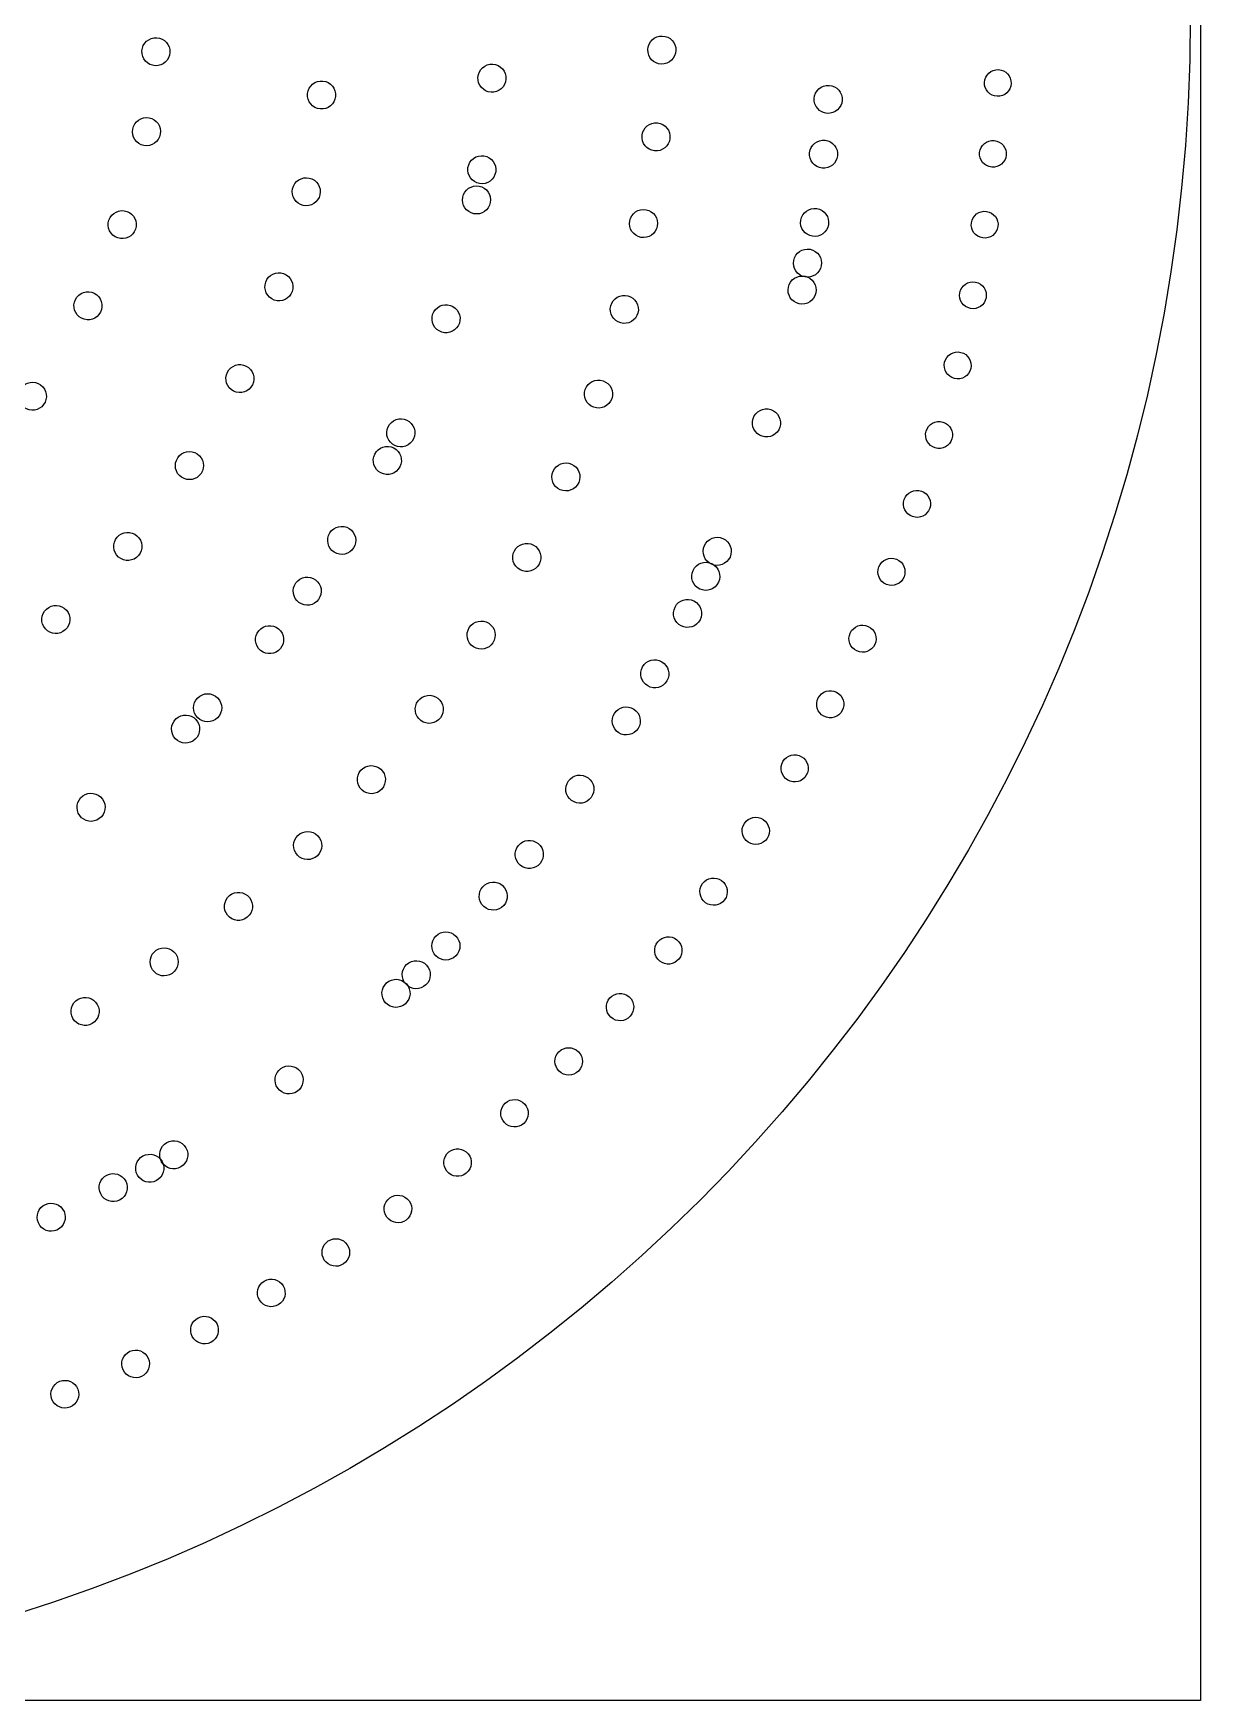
# Model space of a CAD drawing. Header units: millimetres. Extents: x 0 to 600, y 0 to 600.
# Drawn here: x 391.9 to 599.7, y 0 to 296.9 of the extents above; entities that cross this region are included whole.
import ezdxf

# ---------------------------------------------------------------- set-up
doc = ezdxf.new("R2010")
doc.units = ezdxf.units.MM
doc.layers.get('0').update_dxf_attribs({"linetype": 'CONTINUOUS'})

msp = doc.modelspace()

# ---------------------------------------------------------------- linework, layer by layer
at = {"color": 254}
for p, q in [((599.719, 599.719), (599.719, 0)), ((599.719, 0), (0, 0))]:
    msp.add_line(p, q, dxfattribs=at)
at = {"color": 5}
for p, q in [((413.83, 296.15), (413.83, 296.15)), ((503.848, 296.446), (503.848, 296.446)), ((473.675, 291.43), (473.675, 291.43)), ((443.428, 288.432), (443.428, 288.432)), ((563.704, 290.463), (563.704, 290.463)), ((533.555, 287.663), (533.555, 287.663)), ((412.461, 281.877), (412.461, 281.877)), ((503.001, 280.97), (503.001, 280.97)), ((532.839, 277.887), (532.839, 277.887)), ((562.952, 277.837), (562.952, 277.837)), ((472.108, 275.11), (472.108, 275.11)), ((440.993, 271.152), (440.993, 271.152)), ((471.248, 269.712), (471.248, 269.712)), ((408.503, 265.225), (408.503, 265.225)), ((500.966, 265.515), (500.966, 265.515)), ((531.372, 265.726), (531.372, 265.726)), ((561.59, 265.219), (561.59, 265.219)), ((530.186, 258.47), (530.186, 258.47)), ((436.436, 254.145), (436.436, 254.145)), ((529.269, 253.654), (529.269, 253.654)), ((559.615, 252.634), (559.615, 252.634)), ((402.721, 250.644), (402.721, 250.644)), ((497.734, 250.176), (497.734, 250.176)), ((466.118, 248.468), (466.118, 248.468)), ((466.118, 248.468), (466.118, 248.468)), ((429.768, 237.677), (429.768, 237.677)), ((557.022, 240.115), (557.022, 240.115)), ((493.307, 235.045), (493.307, 235.045)), ((393.164, 234.312), (393.164, 234.312)), ((523.18, 229.93), (523.18, 229.93)), ((523.18, 229.93), (523.18, 229.93)), ((523.18, 229.93), (523.18, 229.93)), ((458.364, 228.039), (458.364, 228.039)), ((553.815, 227.693), (553.815, 227.693)), ((456.032, 223.093), (456.032, 223.093)), ((421.037, 222.021), (421.037, 222.021)), ((487.691, 220.222), (487.691, 220.222)), ((549.998, 215.398), (549.998, 215.398)), ((448.112, 208.738), (448.112, 208.738)), ((410.319, 207.444), (410.319, 207.444)), ((480.896, 205.796), (480.896, 205.796)), ((514.646, 206.968), (514.646, 206.968)), ((512.657, 202.49), (512.657, 202.49)), ((545.564, 203.261), (545.564, 203.261)), ((442.101, 199.609), (442.101, 199.609)), ((397.739, 194.211), (397.739, 194.211)), ((509.492, 195.855), (509.492, 195.855)), ((435.525, 190.874), (435.525, 190.874)), ((472.948, 191.866), (472.948, 191.866)), ((540.526, 191.312), (540.526, 191.312)), ((503.76, 185.025), (503.76, 185.025)), ((424.667, 178.594), (424.667, 178.594)), ((463.878, 178.53), (463.878, 178.53)), ((534.882, 179.582), (534.882, 179.582)), ((498.775, 176.59), (498.775, 176.59)), ((420.793, 174.731), (420.793, 174.731)), ((528.645, 168.106), (528.645, 168.106)), ((453.718, 165.88), (453.718, 165.88)), ((490.64, 164.342), (490.64, 164.342)), ((490.64, 164.342), (490.64, 164.342)), ((404.16, 160.564), (404.16, 160.564)), ((404.16, 160.564), (404.16, 160.564)), ((521.822, 156.912), (521.822, 156.912)), ((442.517, 154.012), (442.517, 154.012)), ((481.753, 152.629), (481.753, 152.629)), ((514.424, 146.029), (514.424, 146.029)), ((430.329, 143.015), (430.329, 143.015)), ((475.432, 145.143), (475.432, 145.143)), ((467.092, 136.165), (467.092, 136.165)), ((506.465, 135.491), (506.465, 135.491)), ((417.216, 132.979), (417.216, 132.979)), ((461.867, 130.993), (461.867, 130.993)), ((458.297, 127.638), (458.297, 127.638)), ((497.953, 125.331), (497.953, 125.331)), ((403.253, 123.983), (403.253, 123.983)), ((488.911, 115.573), (488.911, 115.573)), ((439.427, 112.021), (439.427, 112.021)), ((439.427, 112.021), (439.427, 112.021)), ((439.427, 112.021), (439.427, 112.021)), ((479.351, 106.25), (479.351, 106.25)), ((419.026, 98.461), (419.026, 98.461)), ((414.782, 96.0078), (414.782, 96.0078)), ((469.293, 97.3875), (469.293, 97.3875)), ((408.323, 92.5022), (408.323, 92.5022)), ((397.323, 87.1086), (397.323, 87.1086)), ((458.759, 89.0199), (458.759, 89.0199)), ((447.77, 81.1706), (447.77, 81.1706)), ((436.351, 73.8685), (436.351, 73.8685)), ((424.526, 67.1368), (424.526, 67.1368)), ((412.323, 60.9988), (412.323, 60.9988)), ((399.771, 55.4852), (399.771, 55.4852))]:
    msp.add_line(p, q, dxfattribs=at)
for points in [[(597.863, 299.863), (597.863, 135.281), (464.443, 1.8631), (299.863, 1.8631)], [(411.194, 293.789), (411.272, 295.166), (412.45, 296.224), (413.83, 296.15)], [(413.83, 296.15), (415.205, 296.073), (416.264, 294.895), (416.19, 293.518)], [(503.703, 291.447), (502.324, 291.49), (501.237, 292.64), (501.276, 294.019)], [(501.276, 294.019), (501.315, 295.402), (502.468, 296.489), (503.848, 296.446)], [(503.848, 296.446), (505.227, 296.408), (506.314, 295.257), (506.275, 293.875)], [(413.554, 291.155), (412.179, 291.232), (411.12, 292.41), (411.194, 293.789)], [(416.19, 293.518), (416.112, 292.138), (414.934, 291.08), (413.554, 291.155)], [(471.022, 289.09), (471.11, 290.47), (472.295, 291.519), (473.675, 291.43)], [(473.675, 291.43), (475.054, 291.345), (476.098, 290.155), (476.014, 288.776)], [(506.275, 293.875), (506.233, 292.495), (505.083, 291.408), (503.703, 291.447)], [(440.697, 286.184), (440.831, 287.559), (442.055, 288.565), (443.428, 288.432)], [(443.428, 288.432), (444.803, 288.297), (445.809, 287.077), (445.675, 285.7)], [(473.361, 286.442), (471.981, 286.526), (470.937, 287.715), (471.022, 289.09)], [(476.014, 288.776), (475.925, 287.401), (474.74, 286.354), (473.361, 286.442)], [(563.492, 285.712), (562.18, 285.771), (561.164, 286.883), (561.224, 288.195)], [(561.224, 288.195), (561.28, 289.506), (562.391, 290.523), (563.704, 290.463)], [(563.704, 290.463), (565.016, 290.406), (566.032, 289.296), (565.975, 287.982)], [(442.944, 283.453), (441.572, 283.588), (440.567, 284.812), (440.697, 286.184)], [(445.675, 285.7), (445.541, 284.328), (444.32, 283.323), (442.944, 283.453)], [(533.241, 282.674), (531.865, 282.758), (530.818, 283.948), (530.906, 285.327)], [(530.906, 285.327), (530.991, 286.702), (532.179, 287.751), (533.555, 287.663)], [(533.555, 287.663), (534.935, 287.577), (535.982, 286.388), (535.894, 285.013)], [(565.975, 287.982), (565.916, 286.67), (564.804, 285.655), (563.492, 285.712)], [(409.554, 279.866), (409.801, 281.225), (411.103, 282.123), (412.461, 281.877)], [(535.894, 285.013), (535.809, 283.633), (534.621, 282.586), (533.241, 282.674)], [(411.565, 276.958), (410.206, 277.206), (409.307, 278.507), (409.554, 279.866)], [(412.461, 281.877), (413.819, 281.63), (414.718, 280.327), (414.472, 278.97)], [(500.253, 278.744), (500.398, 280.119), (501.625, 281.114), (503.001, 280.97)], [(503.001, 280.97), (504.373, 280.825), (505.368, 279.594), (505.224, 278.222)], [(414.472, 278.97), (414.225, 277.611), (412.923, 276.711), (411.565, 276.958)], [(502.475, 275.996), (501.103, 276.141), (500.108, 277.372), (500.253, 278.744)], [(505.224, 278.222), (505.079, 276.849), (503.848, 275.851), (502.475, 275.996)], [(530.094, 275.664), (530.236, 277.037), (531.467, 278.032), (532.839, 277.887)], [(532.839, 277.887), (534.215, 277.742), (535.21, 276.514), (535.065, 275.139)], [(560.359, 275.685), (560.483, 276.998), (561.643, 277.961), (562.952, 277.837)], [(562.952, 277.837), (564.261, 277.717), (565.224, 276.557), (565.104, 275.244)], [(469.251, 273.032), (469.466, 274.398), (470.747, 275.325), (472.108, 275.11)], [(472.108, 275.11), (473.474, 274.895), (474.405, 273.615), (474.19, 272.249)], [(532.317, 272.916), (530.945, 273.061), (529.95, 274.289), (530.094, 275.664)], [(535.065, 275.139), (534.92, 273.766), (533.693, 272.772), (532.317, 272.916)], [(562.511, 273.093), (561.202, 273.215), (560.239, 274.377), (560.359, 275.685)], [(565.104, 275.244), (564.981, 273.936), (563.82, 272.973), (562.511, 273.093)], [(438.012, 269.251), (438.309, 270.599), (439.646, 271.452), (440.993, 271.152)], [(440.993, 271.152), (442.341, 270.852), (443.191, 269.518), (442.891, 268.172)], [(471.329, 270.171), (469.964, 270.386), (469.032, 271.666), (469.251, 273.032)], [(474.19, 272.249), (473.971, 270.888), (472.69, 269.956), (471.329, 270.171)], [(439.91, 266.27), (438.563, 266.569), (437.713, 267.903), (438.012, 269.251)], [(442.891, 268.172), (442.595, 266.824), (441.258, 265.974), (439.91, 266.27)], [(470.309, 264.802), (468.955, 265.06), (468.066, 266.368), (468.323, 267.727)], [(468.323, 267.727), (468.581, 269.081), (469.893, 269.97), (471.248, 269.712)], [(471.248, 269.712), (472.602, 269.455), (473.495, 268.143), (473.234, 266.788)], [(405.324, 263.674), (405.772, 264.979), (407.194, 265.673), (408.503, 265.225)], [(408.503, 265.225), (409.808, 264.778), (410.503, 263.356), (410.055, 262.05)], [(473.234, 266.788), (472.976, 265.434), (471.667, 264.541), (470.309, 264.802)], [(498.055, 263.507), (498.302, 264.866), (499.607, 265.766), (500.966, 265.515)], [(500.966, 265.515), (502.324, 265.268), (503.223, 263.962), (502.973, 262.605)], [(528.511, 263.645), (528.726, 265.011), (530.006, 265.942), (531.372, 265.726)], [(531.372, 265.726), (532.733, 265.508), (533.665, 264.226), (533.449, 262.865)], [(558.892, 263.19), (559.075, 264.495), (560.285, 265.402), (561.59, 265.219)], [(561.59, 265.219), (562.896, 265.031), (563.802, 263.826), (563.619, 262.519)], [(406.88, 260.499), (405.571, 260.947), (404.876, 262.368), (405.324, 263.674)], [(410.055, 262.05), (409.607, 260.745), (408.185, 260.049), (406.88, 260.499)], [(500.063, 260.597), (498.704, 260.847), (497.805, 262.15), (498.055, 263.507)], [(502.973, 262.605), (502.722, 261.246), (501.421, 260.346), (500.063, 260.597)], [(530.588, 260.787), (529.227, 261.003), (528.295, 262.283), (528.511, 263.645)], [(533.449, 262.865), (533.234, 261.501), (531.954, 260.569), (530.588, 260.787)], [(560.92, 260.49), (559.615, 260.678), (558.708, 261.885), (558.892, 263.19)], [(563.619, 262.519), (563.432, 261.214), (562.225, 260.307), (560.92, 260.49)], [(527.262, 256.483), (527.519, 257.838), (528.828, 258.727), (530.186, 258.47)], [(530.186, 258.47), (531.541, 258.213), (532.43, 256.903), (532.172, 255.545)], [(529.248, 253.559), (527.893, 253.817), (527.001, 255.126), (527.262, 256.483)], [(532.172, 255.545), (531.915, 254.19), (530.602, 253.299), (529.248, 253.559)], [(434.767, 249.432), (433.465, 249.893), (432.784, 251.322), (433.243, 252.625)], [(433.243, 252.625), (433.705, 253.926), (435.134, 254.606), (436.436, 254.145)], [(436.436, 254.145), (437.737, 253.686), (438.418, 252.257), (437.956, 250.956)], [(526.302, 251.728), (526.588, 253.08), (527.918, 253.944), (529.269, 253.654)], [(529.269, 253.654), (530.617, 253.369), (531.481, 252.042), (531.192, 250.691)], [(556.817, 250.733), (557.064, 252.032), (558.317, 252.881), (559.615, 252.634)], [(559.615, 252.634), (560.91, 252.385), (561.76, 251.132), (561.513, 249.837)], [(400.463, 246.182), (399.232, 246.804), (398.738, 248.31), (399.362, 249.541)], [(399.362, 249.541), (399.983, 250.773), (401.489, 251.266), (402.721, 250.644)], [(402.721, 250.644), (403.952, 250.02), (404.446, 248.518), (403.821, 247.283)], [(437.956, 250.956), (437.497, 249.654), (436.069, 248.973), (434.767, 249.432)], [(494.679, 248.398), (495.032, 249.731), (496.401, 250.529), (497.734, 250.176)], [(497.734, 250.176), (499.068, 249.823), (499.865, 248.455), (499.512, 247.121)], [(528.228, 248.765), (526.877, 249.05), (526.016, 250.38), (526.302, 251.728)], [(531.192, 250.691), (530.906, 249.339), (529.579, 248.48), (528.228, 248.765)], [(558.715, 247.935), (557.417, 248.186), (556.567, 249.439), (556.817, 250.733)], [(561.513, 249.837), (561.266, 248.539), (560.014, 247.688), (558.715, 247.935)], [(403.821, 247.283), (403.2, 246.052), (401.694, 245.558), (400.463, 246.182)], [(464.573, 243.713), (463.261, 244.14), (462.541, 245.551), (462.968, 246.863)], [(464.573, 243.713), (463.261, 244.14), (462.541, 245.551), (462.968, 246.863)], [(462.968, 246.863), (463.395, 248.179), (464.806, 248.896), (466.118, 248.468)], [(462.968, 246.863), (463.395, 248.179), (464.806, 248.896), (466.118, 248.468)], [(466.118, 248.468), (467.431, 248.041), (468.15, 246.634), (467.723, 245.318)], [(466.118, 248.468), (467.431, 248.041), (468.15, 246.634), (467.723, 245.318)], [(496.457, 245.343), (495.124, 245.696), (494.326, 247.064), (494.679, 248.398)], [(499.512, 247.121), (499.159, 245.787), (497.791, 244.99), (496.457, 245.343)], [(467.723, 245.318), (467.297, 244.007), (465.885, 243.286), (464.573, 243.713)], [(467.723, 245.318), (467.297, 244.007), (465.885, 243.286), (464.573, 243.713)], [(426.413, 236.562), (427.03, 237.797), (428.533, 238.297), (429.768, 237.677)], [(429.768, 237.677), (431.003, 237.06), (431.504, 235.56), (430.886, 234.326)], [(555.897, 235.461), (554.613, 235.771), (553.822, 237.067), (554.133, 238.351)], [(554.133, 238.351), (554.443, 239.635), (555.738, 240.425), (557.022, 240.115)], [(557.022, 240.115), (558.31, 239.805), (559.1, 238.51), (558.786, 237.225)], [(389.668, 233.779), (390.486, 234.889), (392.053, 235.131), (393.164, 234.312)], [(427.531, 233.207), (426.297, 233.824), (425.796, 235.327), (426.413, 236.562)], [(490.125, 233.511), (490.576, 234.812), (492.005, 235.5), (493.307, 235.045)], [(493.307, 235.045), (494.612, 234.59), (495.3, 233.165), (494.845, 231.863)], [(558.786, 237.225), (558.475, 235.938), (557.181, 235.147), (555.897, 235.461)], [(393.164, 234.312), (394.275, 233.493), (394.515, 231.931), (393.696, 230.816)], [(430.886, 234.326), (430.265, 233.091), (428.766, 232.59), (427.531, 233.207)], [(491.659, 230.325), (490.358, 230.78), (489.67, 232.205), (490.125, 233.511)], [(494.845, 231.863), (494.39, 230.558), (492.965, 229.871), (491.659, 230.325)], [(393.696, 230.816), (392.878, 229.704), (391.312, 229.468), (390.2, 230.283)], [(520.03, 228.324), (520.457, 229.638), (521.868, 230.357), (523.18, 229.93)], [(520.03, 228.324), (520.457, 229.638), (521.868, 230.357), (523.18, 229.93)], [(520.03, 228.324), (520.457, 229.638), (521.868, 230.357), (523.18, 229.93)], [(523.18, 229.93), (524.492, 229.503), (525.212, 228.092), (524.785, 226.78)], [(523.18, 229.93), (524.492, 229.503), (525.212, 228.092), (524.785, 226.78)], [(523.18, 229.93), (524.492, 229.503), (525.212, 228.092), (524.785, 226.78)], [(456.237, 223.512), (454.988, 224.102), (454.452, 225.59), (455.037, 226.84)], [(455.037, 226.84), (455.627, 228.089), (457.115, 228.625), (458.364, 228.039)], [(458.364, 228.039), (459.613, 227.449), (460.149, 225.961), (459.564, 224.712)], [(521.635, 225.174), (520.323, 225.601), (519.603, 227.008), (520.03, 228.324)], [(521.635, 225.174), (520.323, 225.601), (519.603, 227.008), (520.03, 228.324)], [(521.635, 225.174), (520.323, 225.601), (519.603, 227.008), (520.03, 228.324)], [(524.785, 226.78), (524.358, 225.463), (522.947, 224.747), (521.635, 225.174)], [(524.785, 226.78), (524.358, 225.463), (522.947, 224.747), (521.635, 225.174)], [(524.785, 226.78), (524.358, 225.463), (522.947, 224.747), (521.635, 225.174)], [(552.464, 223.089), (551.191, 223.464), (550.464, 224.797), (550.838, 226.067)], [(550.838, 226.067), (551.212, 227.341), (552.545, 228.067), (553.815, 227.693)], [(553.815, 227.693), (555.089, 227.32), (555.816, 225.986), (555.442, 224.715)], [(417.569, 221.33), (418.334, 222.479), (419.887, 222.786), (421.037, 222.021)], [(452.67, 222.003), (453.295, 223.231), (454.801, 223.722), (456.032, 223.093)], [(456.032, 223.093), (457.26, 222.469), (457.75, 220.963), (457.122, 219.731)], [(459.564, 224.712), (458.974, 223.46), (457.486, 222.924), (456.237, 223.512)], [(555.442, 224.715), (555.068, 223.442), (553.734, 222.716), (552.464, 223.089)], [(418.26, 217.861), (417.11, 218.627), (416.803, 220.179), (417.569, 221.33)], [(421.037, 222.021), (422.183, 221.255), (422.494, 219.703), (421.728, 218.553)], [(453.76, 218.638), (452.533, 219.265), (452.042, 220.772), (452.67, 222.003)], [(457.122, 219.731), (456.498, 218.5), (454.992, 218.012), (453.76, 218.638)], [(484.396, 218.935), (484.95, 220.201), (486.424, 220.775), (487.691, 220.222)], [(487.691, 220.222), (488.954, 219.668), (489.529, 218.193), (488.975, 216.927)], [(421.728, 218.553), (420.963, 217.406), (419.41, 217.096), (418.26, 217.861)], [(485.683, 215.642), (484.417, 216.196), (483.842, 217.671), (484.396, 218.935)], [(488.975, 216.927), (488.421, 215.663), (486.946, 215.088), (485.683, 215.642)], [(548.418, 210.859), (547.165, 211.293), (546.502, 212.664), (546.936, 213.917)], [(546.936, 213.917), (547.374, 215.17), (548.742, 215.833), (549.998, 215.398)], [(549.998, 215.398), (551.251, 214.962), (551.914, 213.593), (551.476, 212.336)], [(551.476, 212.336), (551.042, 211.085), (549.67, 210.421), (548.418, 210.859)], [(406.795, 207.19), (407.698, 208.234), (409.279, 208.347), (410.319, 207.444)], [(445.435, 204.516), (444.267, 205.256), (443.925, 206.802), (444.662, 207.967)], [(444.662, 207.967), (445.403, 209.134), (446.948, 209.48), (448.112, 208.738)], [(448.112, 208.738), (449.28, 207.998), (449.626, 206.452), (448.885, 205.289)], [(407.046, 203.666), (406.001, 204.568), (405.888, 206.149), (406.795, 207.19)], [(410.319, 207.444), (411.364, 206.54), (411.476, 204.96), (410.573, 203.916)], [(448.885, 205.289), (448.144, 204.12), (446.599, 203.775), (445.435, 204.516)], [(477.513, 204.77), (478.166, 205.986), (479.679, 206.445), (480.896, 205.796)], [(480.896, 205.796), (482.113, 205.145), (482.572, 203.63), (481.923, 202.413)], [(512.614, 202.399), (511.351, 202.963), (510.787, 204.442), (511.348, 205.701)], [(511.348, 205.701), (511.909, 206.965), (513.387, 207.529), (514.646, 206.968)], [(514.646, 206.968), (515.909, 206.407), (516.477, 204.928), (515.916, 203.668)], [(410.573, 203.916), (409.667, 202.872), (408.09, 202.759), (407.046, 203.666)], [(478.536, 201.386), (477.319, 202.04), (476.86, 203.553), (477.513, 204.77)], [(481.923, 202.413), (481.27, 201.192), (479.753, 200.735), (478.536, 201.386)], [(509.33, 201.291), (509.916, 202.544), (511.404, 203.08), (512.657, 202.49)], [(515.916, 203.668), (515.352, 202.406), (513.874, 201.839), (512.614, 202.399)], [(512.657, 202.49), (513.905, 201.902), (514.442, 200.414), (513.853, 199.164)], [(543.761, 198.795), (542.53, 199.295), (541.934, 200.695), (542.431, 201.929)], [(542.431, 201.929), (542.929, 203.162), (544.333, 203.757), (545.564, 203.261)], [(545.564, 203.261), (546.798, 202.763), (547.395, 201.359), (546.897, 200.127)], [(439.159, 195.563), (438.044, 196.373), (437.797, 197.94), (438.609, 199.055)], [(438.609, 199.055), (439.42, 200.174), (440.983, 200.42), (442.101, 199.609)], [(442.101, 199.609), (443.216, 198.797), (443.463, 197.235), (442.651, 196.117)], [(510.526, 197.969), (509.277, 198.553), (508.741, 200.043), (509.33, 201.291)], [(513.853, 199.164), (513.263, 197.915), (511.775, 197.379), (510.526, 197.969)], [(546.897, 200.127), (546.396, 198.892), (544.996, 198.297), (543.761, 198.795)], [(442.651, 196.117), (441.84, 195.002), (440.277, 194.751), (439.159, 195.563)], [(506.13, 194.761), (506.755, 195.993), (508.261, 196.483), (509.492, 195.855)], [(394.014, 190.877), (393.093, 191.904), (393.181, 193.485), (394.208, 194.405)], [(394.208, 194.405), (395.238, 195.326), (396.819, 195.238), (397.739, 194.211)], [(397.739, 194.211), (398.66, 193.182), (398.572, 191.601), (397.542, 190.681)], [(507.22, 191.4), (505.993, 192.027), (505.502, 193.53), (506.13, 194.761)], [(509.492, 195.855), (510.723, 195.227), (511.21, 193.721), (510.586, 192.492)], [(397.542, 190.681), (396.515, 189.758), (394.935, 189.847), (394.014, 190.877)], [(432.336, 187.022), (431.274, 187.904), (431.123, 189.48), (432.005, 190.543)], [(432.005, 190.543), (432.883, 191.608), (434.46, 191.756), (435.525, 190.874)], [(435.525, 190.874), (436.587, 189.996), (436.735, 188.419), (435.857, 187.357)], [(470.249, 187.657), (469.089, 188.401), (468.75, 189.95), (469.494, 191.11)], [(469.494, 191.11), (470.239, 192.275), (471.787, 192.612), (472.948, 191.866)], [(472.948, 191.866), (474.112, 191.122), (474.451, 189.575), (473.703, 188.411)], [(510.586, 192.492), (509.958, 191.262), (508.452, 190.772), (507.22, 191.4)], [(538.501, 186.934), (537.291, 187.49), (536.766, 188.926), (537.323, 190.133)], [(537.323, 190.133), (537.884, 191.343), (539.316, 191.868), (540.526, 191.312)], [(540.526, 191.312), (541.733, 190.754), (542.262, 189.322), (541.701, 188.112)], [(435.857, 187.357), (434.975, 186.291), (433.402, 186.142), (432.336, 187.022)], [(473.703, 188.411), (472.959, 187.251), (471.413, 186.912), (470.249, 187.657)], [(541.701, 188.112), (541.143, 186.902), (539.711, 186.376), (538.501, 186.934)], [(501.262, 180.697), (500.066, 181.388), (499.657, 182.915), (500.345, 184.112)], [(500.345, 184.112), (501.036, 185.307), (502.564, 185.717), (503.76, 185.025)], [(503.76, 185.025), (504.956, 184.337), (505.365, 182.806), (504.677, 181.61)], [(504.677, 181.61), (503.985, 180.414), (502.458, 180.005), (501.262, 180.697)], [(421.128, 175.055), (420.155, 176.032), (420.155, 177.617), (421.128, 178.594)], [(421.128, 178.594), (422.106, 179.568), (423.69, 179.568), (424.667, 178.594)], [(424.667, 178.594), (425.641, 177.617), (425.641, 176.032), (424.667, 175.055)], [(460.375, 178.051), (461.208, 179.15), (462.777, 179.367), (463.878, 178.53)], [(463.878, 178.53), (464.975, 177.694), (465.19, 176.129), (464.358, 175.028)], [(532.642, 175.303), (531.46, 175.92), (531.005, 177.38), (531.622, 178.562)], [(531.622, 178.562), (532.239, 179.745), (533.7, 180.202), (534.882, 179.582)], [(534.882, 179.582), (536.063, 178.965), (536.522, 177.504), (535.901, 176.322)], [(417.262, 174.844), (418.267, 175.79), (419.848, 175.74), (420.793, 174.731)], [(460.855, 174.548), (459.754, 175.383), (459.539, 176.95), (460.375, 178.051)], [(496.094, 172.368), (494.93, 173.108), (494.584, 174.65), (495.325, 175.817)], [(495.325, 175.817), (496.062, 176.982), (497.607, 177.327), (498.775, 176.59)], [(498.775, 176.59), (499.939, 175.849), (500.285, 174.304), (499.544, 173.137)], [(535.901, 176.322), (535.284, 175.14), (533.823, 174.686), (532.642, 175.303)], [(417.149, 171.31), (416.204, 172.314), (416.253, 173.899), (417.262, 174.844)], [(420.793, 174.731), (421.739, 173.725), (421.689, 172.145), (420.684, 171.199)], [(424.667, 175.055), (423.69, 174.082), (422.106, 174.082), (421.128, 175.055)], [(464.358, 175.028), (463.522, 173.926), (461.955, 173.711), (460.855, 174.548)], [(499.544, 173.137), (498.803, 171.972), (497.261, 171.626), (496.094, 172.368)], [(420.684, 171.199), (419.679, 170.254), (418.095, 170.303), (417.149, 171.31)], [(450.187, 165.681), (451.108, 166.712), (452.688, 166.8), (453.718, 165.88)], [(526.193, 163.933), (525.039, 164.614), (524.655, 166.095), (525.332, 167.248)], [(525.332, 167.248), (526.009, 168.399), (527.495, 168.783), (528.645, 168.106)], [(528.645, 168.106), (529.798, 167.429), (530.183, 165.946), (529.505, 164.793)], [(450.388, 162.151), (449.358, 163.072), (449.27, 164.652), (450.187, 165.681)], [(453.718, 165.88), (454.748, 164.962), (454.836, 163.382), (453.919, 162.352)], [(487.701, 160.295), (486.583, 161.11), (486.336, 162.673), (487.147, 163.788)], [(487.701, 160.295), (486.583, 161.11), (486.336, 162.673), (487.147, 163.788)], [(487.147, 163.788), (487.959, 164.906), (489.525, 165.152), (490.64, 164.342)], [(487.147, 163.788), (487.959, 164.906), (489.525, 165.152), (490.64, 164.342)], [(490.64, 164.342), (491.758, 163.53), (492.005, 161.968), (491.194, 160.849)], [(490.64, 164.342), (491.758, 163.53), (492.005, 161.968), (491.194, 160.849)], [(529.505, 164.793), (528.828, 163.639), (527.343, 163.255), (526.193, 163.933)], [(400.114, 157.621), (399.302, 158.739), (399.549, 160.302), (400.667, 161.113)], [(400.114, 157.621), (399.302, 158.739), (399.549, 160.302), (400.667, 161.113)], [(400.667, 161.113), (401.782, 161.925), (403.345, 161.678), (404.16, 160.564)], [(400.667, 161.113), (401.782, 161.925), (403.345, 161.678), (404.16, 160.564)], [(404.16, 160.564), (404.971, 159.445), (404.721, 157.882), (403.606, 157.07)], [(404.16, 160.564), (404.971, 159.445), (404.721, 157.882), (403.606, 157.07)], [(453.919, 162.352), (452.998, 161.321), (451.418, 161.233), (450.388, 162.151)], [(491.194, 160.849), (490.382, 159.734), (488.819, 159.483), (487.701, 160.295)], [(491.194, 160.849), (490.382, 159.734), (488.819, 159.483), (487.701, 160.295)], [(403.606, 157.07), (402.488, 156.26), (400.925, 156.507), (400.114, 157.621)], [(403.606, 157.07), (402.488, 156.26), (400.925, 156.507), (400.114, 157.621)], [(518.467, 156.217), (519.201, 157.335), (520.704, 157.646), (521.822, 156.912)], [(438.983, 154.097), (439.981, 155.05), (441.565, 155.01), (442.517, 154.012)], [(519.162, 152.859), (518.044, 153.596), (517.73, 155.098), (518.467, 156.217)], [(521.822, 156.912), (522.944, 156.174), (523.254, 154.672), (522.517, 153.554)], [(438.901, 150.562), (437.945, 151.561), (437.984, 153.142), (438.983, 154.097)], [(442.517, 154.012), (443.47, 153.013), (443.435, 151.434), (442.433, 150.478)], [(478.568, 148.777), (477.502, 149.659), (477.354, 151.233), (478.236, 152.298)], [(478.236, 152.298), (479.115, 153.359), (480.691, 153.511), (481.753, 152.629)], [(481.753, 152.629), (482.819, 151.751), (482.967, 150.174), (482.088, 149.109)], [(522.517, 153.554), (521.783, 152.436), (520.28, 152.124), (519.162, 152.859)], [(442.433, 150.478), (441.434, 149.526), (439.854, 149.564), (438.901, 150.562)], [(482.088, 149.109), (481.207, 148.047), (479.633, 147.898), (478.568, 148.777)], [(471.9, 144.956), (472.825, 145.983), (474.405, 146.068), (475.432, 145.143)], [(511.56, 142.109), (510.477, 142.9), (510.24, 144.42), (511.03, 145.503)], [(511.03, 145.503), (511.824, 146.586), (513.341, 146.823), (514.424, 146.029)], [(514.424, 146.029), (515.507, 145.238), (515.743, 143.718), (514.953, 142.635)], [(426.448, 139.865), (425.577, 140.939), (425.739, 142.511), (426.812, 143.383)], [(426.812, 143.383), (427.884, 144.254), (429.461, 144.089), (430.329, 143.015)], [(430.329, 143.015), (431.2, 141.943), (431.034, 140.37), (429.962, 139.499)], [(472.084, 141.425), (471.057, 142.35), (470.976, 143.929), (471.9, 144.956)], [(475.432, 145.143), (476.455, 144.219), (476.539, 142.638), (475.615, 141.613)], [(514.953, 142.635), (514.159, 141.552), (512.643, 141.319), (511.56, 142.109)], [(429.962, 139.499), (428.89, 138.631), (427.316, 138.793), (426.448, 139.865)], [(475.615, 141.613), (474.691, 140.586), (473.11, 140.505), (472.084, 141.425)], [(463.557, 136.165), (464.534, 137.142), (466.115, 137.142), (467.092, 136.165)], [(413.092, 130.154), (412.313, 131.294), (412.602, 132.848), (413.741, 133.628)], [(413.741, 133.628), (414.881, 134.408), (416.437, 134.119), (417.216, 132.979)], [(463.557, 132.631), (462.58, 133.608), (462.58, 135.188), (463.557, 136.165)], [(467.092, 136.165), (468.069, 135.188), (468.069, 133.608), (467.092, 132.631)], [(503.4, 131.713), (502.356, 132.56), (502.197, 134.092), (503.043, 135.135)], [(503.043, 135.135), (503.89, 136.179), (505.421, 136.338), (506.465, 135.491)], [(506.465, 135.491), (507.506, 134.645), (507.668, 133.113), (506.822, 132.073)], [(417.216, 132.979), (417.999, 131.84), (417.707, 130.284), (416.567, 129.505)], [(458.223, 127.572), (457.278, 128.577), (457.327, 130.161), (458.332, 131.107)], [(458.332, 131.107), (459.341, 132.048), (460.922, 132), (461.867, 130.993)], [(461.867, 130.993), (462.813, 129.988), (462.763, 128.404), (461.758, 127.459)], [(467.092, 132.631), (466.115, 131.653), (464.534, 131.653), (463.557, 132.631)], [(506.822, 132.073), (505.975, 131.029), (504.444, 130.867), (503.4, 131.713)], [(416.567, 129.505), (415.428, 128.721), (413.872, 129.015), (413.092, 130.154)], [(454.579, 124.291), (453.655, 125.317), (453.739, 126.898), (454.766, 127.821)], [(454.766, 127.821), (455.792, 128.746), (457.373, 128.665), (458.297, 127.638)], [(398.911, 121.504), (398.226, 122.703), (398.642, 124.23), (399.842, 124.915)], [(399.842, 124.915), (401.041, 125.6), (402.569, 125.184), (403.253, 123.983)], [(458.297, 127.638), (459.218, 126.611), (459.137, 125.032), (458.11, 124.108)], [(461.758, 127.459), (460.749, 126.514), (459.168, 126.566), (458.223, 127.572)], [(494.7, 121.704), (493.698, 122.601), (493.614, 124.142), (494.513, 125.144)], [(494.513, 125.144), (495.413, 126.146), (496.951, 126.227), (497.953, 125.331)], [(497.953, 125.331), (498.955, 124.431), (499.039, 122.891), (498.14, 121.889)], [(403.253, 123.983), (403.938, 122.785), (403.521, 121.26), (402.322, 120.573)], [(458.11, 124.108), (457.084, 123.183), (455.503, 123.268), (454.579, 124.291)], [(498.14, 121.889), (497.24, 120.887), (495.702, 120.806), (494.7, 121.704)], [(402.322, 120.573), (401.122, 119.888), (399.595, 120.304), (398.911, 121.504)], [(485.457, 115.559), (486.41, 116.516), (487.955, 116.523), (488.911, 115.573)], [(435.935, 112.575), (437.049, 113.386), (438.612, 113.135), (439.427, 112.021)], [(435.935, 112.575), (437.049, 113.386), (438.612, 113.135), (439.427, 112.021)], [(435.935, 112.575), (437.049, 113.386), (438.612, 113.135), (439.427, 112.021)], [(485.472, 112.109), (484.516, 113.058), (484.509, 114.603), (485.457, 115.559)], [(488.911, 115.573), (489.867, 114.621), (489.871, 113.076), (488.922, 112.12)], [(435.381, 109.083), (434.569, 110.198), (434.816, 111.763), (435.935, 112.575)], [(435.381, 109.083), (434.569, 110.198), (434.816, 111.763), (435.935, 112.575)], [(435.381, 109.083), (434.569, 110.198), (434.816, 111.763), (435.935, 112.575)], [(439.427, 112.021), (440.238, 110.903), (439.988, 109.34), (438.873, 108.529)], [(439.427, 112.021), (440.238, 110.903), (439.988, 109.34), (438.873, 108.529)], [(439.427, 112.021), (440.238, 110.903), (439.988, 109.34), (438.873, 108.529)], [(488.922, 112.12), (487.973, 111.163), (486.428, 111.161), (485.472, 112.109)], [(438.873, 108.529), (437.755, 107.717), (436.192, 107.964), (435.381, 109.083)], [(438.873, 108.529), (437.755, 107.717), (436.192, 107.964), (435.381, 109.083)], [(438.873, 108.529), (437.755, 107.717), (436.192, 107.964), (435.381, 109.083)], [(475.897, 106.412), (476.896, 107.319), (478.441, 107.249), (479.351, 106.25)], [(475.735, 102.959), (474.825, 103.957), (474.899, 105.501), (475.897, 106.412)], [(479.351, 106.25), (480.258, 105.252), (480.187, 103.703), (479.189, 102.796)], [(479.189, 102.796), (478.19, 101.885), (476.642, 101.96), (475.735, 102.959)], [(414.697, 95.9626), (414.006, 97.1585), (414.415, 98.6854), (415.611, 99.3771)], [(415.611, 99.3771), (416.807, 100.065), (418.334, 99.6555), (419.026, 98.461)], [(419.026, 98.461), (419.717, 97.2647), (419.308, 95.7365), (418.112, 95.0461)], [(465.847, 97.7265), (466.891, 98.5834), (468.436, 98.4359), (469.293, 97.3875)], [(410.4, 93.6018), (409.734, 94.8133), (410.178, 96.3291), (411.388, 96.9959)], [(411.388, 96.9959), (412.598, 97.6588), (414.119, 97.2178), (414.782, 96.0078)], [(414.782, 96.0078), (415.449, 94.7981), (415.004, 93.278), (413.794, 92.6151)], [(418.112, 95.0461), (416.916, 94.3571), (415.385, 94.7663), (414.697, 95.9626)], [(465.508, 94.2799), (464.651, 95.3273), (464.802, 96.8692), (465.847, 97.7265)], [(469.293, 97.3875), (470.15, 96.3443), (469.999, 94.802), (468.955, 93.9408)], [(403.867, 90.23), (403.239, 91.4619), (403.729, 92.9679), (404.961, 93.5923)], [(404.961, 93.5923), (406.192, 94.2192), (407.695, 93.7299), (408.323, 92.5022)], [(408.323, 92.5022), (408.951, 91.2703), (408.46, 89.764), (407.229, 89.1371)], [(413.794, 92.6151), (412.584, 91.9484), (411.067, 92.3918), (410.4, 93.6018)], [(468.955, 93.9408), (467.91, 93.0836), (466.365, 93.2353), (465.508, 94.2799)], [(407.229, 89.1371), (405.998, 88.5112), (404.495, 88.9991), (403.867, 90.23)], [(454.815, 86.1053), (454.007, 87.1926), (454.24, 88.7307), (455.327, 89.5354)], [(455.327, 89.5354), (456.417, 90.3386), (457.951, 90.11), (458.759, 89.0199)], [(392.755, 85.0759), (392.194, 86.3353), (392.758, 87.8141), (394.021, 88.3751)], [(394.021, 88.3751), (395.28, 88.936), (396.759, 88.3708), (397.323, 87.1086)], [(397.323, 87.1086), (397.884, 85.8492), (397.316, 84.3703), (396.053, 83.8055)], [(458.759, 89.0199), (459.564, 87.9299), (459.334, 86.3946), (458.244, 85.5913)], [(396.053, 83.8055), (394.794, 83.2446), (393.315, 83.8122), (392.755, 85.0759)], [(458.244, 85.5913), (457.154, 84.7866), (455.62, 85.0152), (454.815, 86.1053)], [(443.675, 78.4571), (442.927, 79.5874), (443.234, 81.1114), (444.366, 81.8624)], [(444.366, 81.8624), (445.495, 82.6107), (447.019, 82.3034), (447.77, 81.1706)], [(447.77, 81.1706), (448.518, 80.0421), (448.211, 78.5178), (447.079, 77.7667)], [(447.079, 77.7667), (445.95, 77.0184), (444.422, 77.3257), (443.675, 78.4571)], [(432.114, 71.3631), (431.423, 72.5343), (431.811, 74.0406), (432.978, 74.7324)], [(432.978, 74.7324), (434.15, 75.4242), (435.659, 75.0397), (436.351, 73.8685)], [(435.483, 70.4991), (434.315, 69.8073), (432.805, 70.1918), (432.114, 71.3631)], [(436.351, 73.8685), (437.042, 72.6969), (436.654, 71.1909), (435.483, 70.4991)], [(421.199, 68.1743), (422.406, 68.8054), (423.894, 68.3398), (424.526, 67.1368)], [(420.158, 64.8504), (419.527, 66.0534), (419.993, 67.5432), (421.199, 68.1743)], [(424.526, 67.1368), (425.157, 65.931), (424.692, 64.4426), (423.485, 63.8101)], [(409.049, 62.2131), (410.288, 62.7807), (411.755, 62.2406), (412.323, 60.9988)], [(423.485, 63.8101), (422.279, 63.179), (420.79, 63.6446), (420.158, 64.8504)], [(407.836, 58.9386), (407.268, 60.1761), (407.811, 61.6437), (409.049, 62.2131)], [(412.323, 60.9988), (412.891, 59.7598), (412.348, 58.2965), (411.11, 57.7289)], [(395.178, 53.6582), (394.674, 54.9243), (395.291, 56.3633), (396.561, 56.8674)], [(396.561, 56.8674), (397.827, 57.3719), (399.267, 56.7517), (399.771, 55.4852)], [(411.11, 57.7289), (409.871, 57.1571), (408.407, 57.7), (407.836, 58.9386)], [(398.388, 52.2746), (397.118, 51.7659), (395.683, 52.3875), (395.178, 53.6582)], [(399.771, 55.4852), (400.276, 54.2149), (399.658, 52.7787), (398.388, 52.2746)]]:
    msp.add_open_spline(points, degree=3, dxfattribs=at)

doc.saveas('drawing.dxf')
